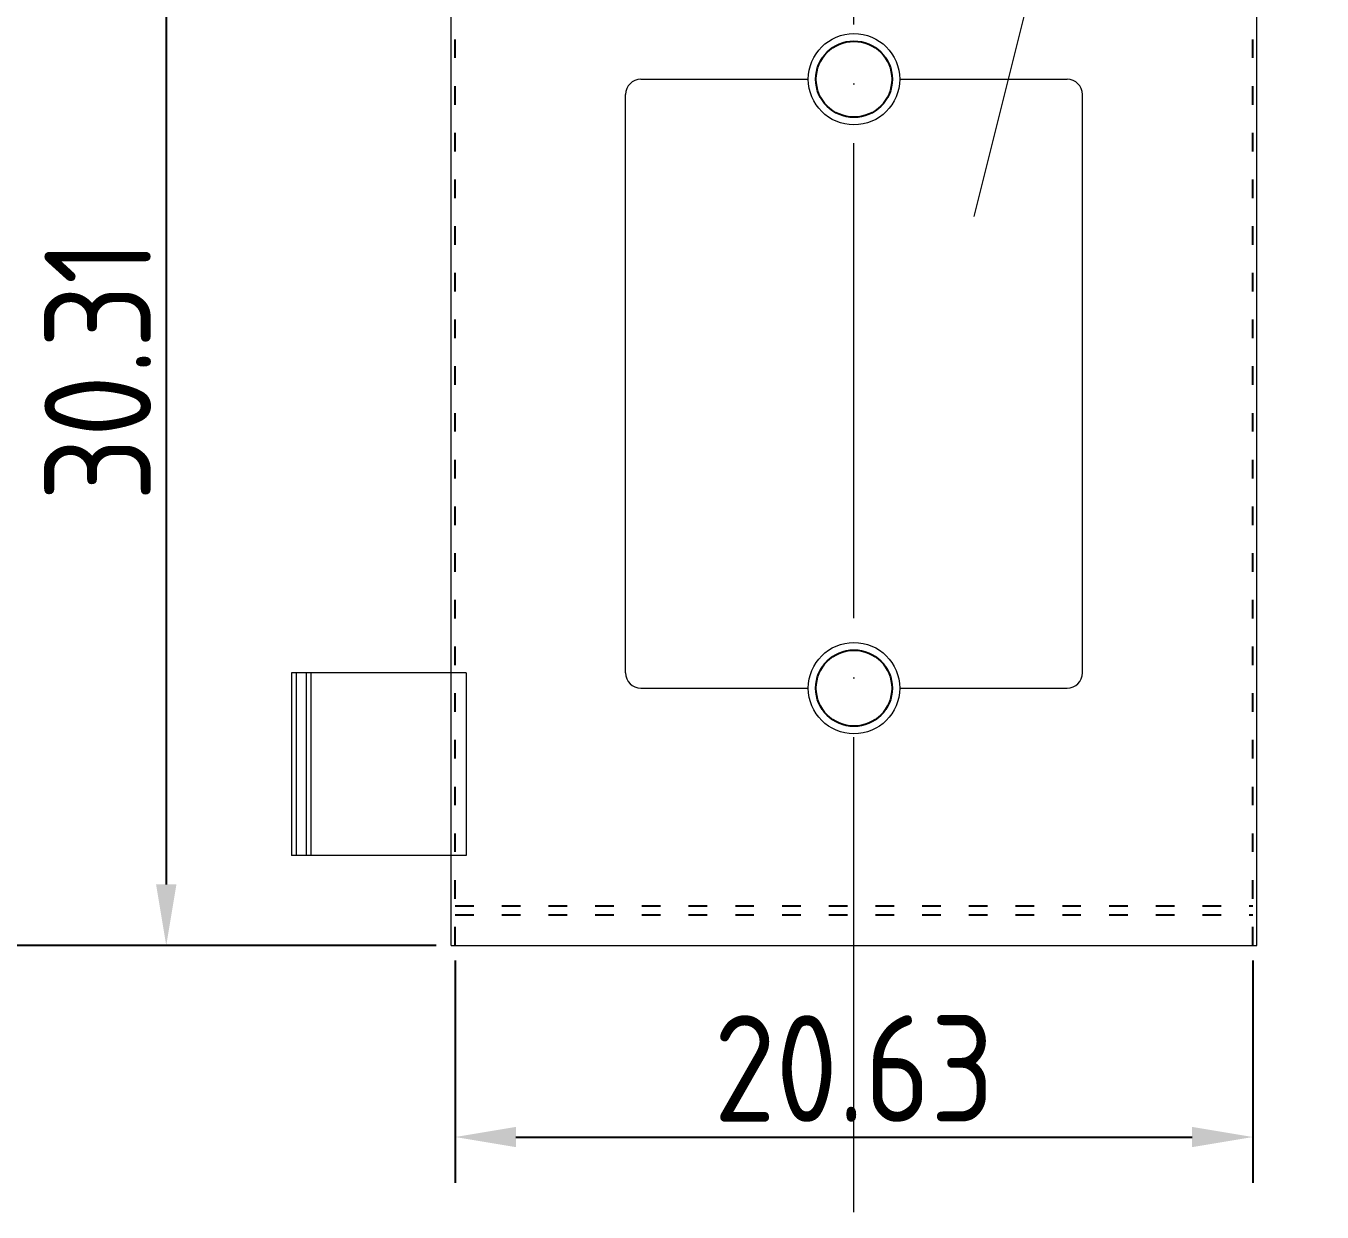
# Model space of a CAD drawing. Header units: millimetres. Extents: x 104833 to 218395, y -330386 to -125668.
# Drawn here: x 105708 to 106559, y -127852 to -127072 of the extents above; entities that cross this region are included whole.
import ezdxf

# ---------------------------------------------------------------- set-up
doc = ezdxf.new("R2010")
doc.units = ezdxf.units.MM
doc.header["$LTSCALE"] = 13
for name, pattern in [('1 实线', [0]), ('ACAD_ISO02W100', [15, 12, -3]), ('ACAD_ISO03W100', [1.18, 0.47, -0.71]), ('ACAD_ISO04W100', [30, 24, -3, 0, -3]), ('CENTER', [50.8, 31.75, -6.35, 6.35, -6.35])]:
    doc.linetypes.add(name, pattern=pattern)
doc.layers.get('0').update_dxf_attribs({"color": 1, "linetype": 'CENTER'})
doc.layers.add('标注、文本', color=3, linetype='Continuous', lineweight=25)
doc.layers.add('铁心', color=3, linetype='Continuous', lineweight=0)
doc.layers.add('粗实线', color=4, linetype='Continuous')
doc.styles.get("Standard").update_dxf_attribs({"font": 'gbenor.shx', "bigfont": 'gbcbig.shx'})
doc.dimstyles.new('1-15', dxfattribs={"dimscale": 20, "dimtxt": 3.5, "dimasz": 2, "dimexe": 1.5, "dimexo": 0.5, "dimgap": 0.5, "dimtad": 1, "dimtoh": 1, "dimdec": 1, "dimdsep": 46, "dimtxsty": 'Standard', "dimcen": 2.5, "dimclrd": 3, "dimclre": 3, "dimclrt": 3, "dimadec": 0, "dimazin": 2, "dimtfac": 1, "dimtdec": 1, "dimtmove": 0, "dimatfit": 2, "dimfxl": 1, "dimarcsym": 0})

# ---------------------------------------------------------------- blocks, each defined once
blk = doc.blocks.new('*D520')
at = {"layer": 'Defpoints', "color": 0, "transparency": 16777216}
for p in [(105689.17, -126637.02), (106203.41, -126637.02), (105987.16, -127676.33)]:
    blk.add_point(p, dxfattribs=at)
at = {"layer": '标注、文本', "color": 3, "lineweight": -2, "transparency": 16777216}
for p, q in [((106193.41, -126637.02), (105659.17, -126637.02)), ((105689.17, -127636.33), (105689.17, -126677.02)), ((105977.16, -127676.33), (105659.17, -127676.33))]:
    blk.add_line(p, q, dxfattribs=at)
at = {"layer": '标注、文本', "color": 3, "transparency": 16777216}
for points in [[(105682.5, -126677.02), (105695.83, -126677.02), (105689.17, -126637.02)], [(105682.5, -127636.33), (105695.83, -127636.33), (105689.17, -127676.33)]]:
    blk.add_solid(points, dxfattribs=at)
at = {"layer": '标注、文本', "color": 3, "transparency": 16777216, "insert": (105644.17, -127156.68), "char_height": 70, "attachment_point": 5, "rotation": 90}
blk.add_mtext('40.16', dxfattribs=at)
blk = doc.blocks.new('*D518')
at = {"layer": 'Defpoints', "color": 0, "transparency": 16777216}
for p in [(105989.66, -127676.33), (106513.66, -127676.33), (106513.66, -127802.21)]:
    blk.add_point(p, dxfattribs=at)
at = {"layer": '标注、文本', "color": 3, "lineweight": -2, "transparency": 16777216}
for p, q in [((105989.66, -127686.33), (105989.66, -127832.21)), ((106513.66, -127686.33), (106513.66, -127832.21)), ((106029.66, -127802.21), (106473.66, -127802.21))]:
    blk.add_line(p, q, dxfattribs=at)
at = {"layer": '标注、文本', "color": 3, "transparency": 16777216}
for points in [[(106029.66, -127795.54), (106029.66, -127808.88), (105989.66, -127802.21)], [(106473.66, -127795.54), (106473.66, -127808.88), (106513.66, -127802.21)]]:
    blk.add_solid(points, dxfattribs=at)
at = {"layer": '标注、文本', "color": 3, "transparency": 16777216, "insert": (106251.66, -127757.21), "char_height": 70, "attachment_point": 5}
blk.add_mtext('20.63', dxfattribs=at)
blk = doc.blocks.new('*D521')
at = {"layer": 'Defpoints', "color": 0, "transparency": 16777216}
for p in [(105987.16, -126920.33), (105799.97, -127676.33), (105987.16, -127676.33)]:
    blk.add_point(p, dxfattribs=at)
at = {"layer": '标注、文本', "color": 3, "lineweight": -2, "transparency": 16777216}
for p, q in [((105977.16, -126920.33), (105769.97, -126920.33)), ((105799.97, -126960.33), (105799.97, -127636.33)), ((105977.16, -127676.33), (105769.97, -127676.33))]:
    blk.add_line(p, q, dxfattribs=at)
at = {"layer": '标注、文本', "color": 3, "transparency": 16777216}
for points in [[(105793.3, -126960.33), (105806.64, -126960.33), (105799.97, -126920.33)], [(105793.3, -127636.33), (105806.64, -127636.33), (105799.97, -127676.33)]]:
    blk.add_solid(points, dxfattribs=at)
at = {"layer": '标注、文本', "color": 3, "transparency": 16777216, "insert": (105754.97, -127298.33), "char_height": 70, "attachment_point": 5, "rotation": 90}
blk.add_mtext('30.31', dxfattribs=at)

msp = doc.modelspace()

# ---------------------------------------------------------------- linework, layer by layer
at = {"color": 7, "linetype": '1 实线', "lineweight": 0}
for p, q in [((105987.16, -127676.33), (105987.16, -126947.2)), ((106516.16, -127676.33), (106516.16, -126947.2)), ((106111.66, -127107.35), (106221.66, -127107.35)), ((106281.66, -127107.35), (106391.66, -127107.35)), ((106101.66, -127497.35), (106101.66, -127117.35)), ((106401.66, -127497.35), (106401.66, -127117.35)), ((105996.94, -127497.33), (105882.25, -127497.33)), ((105882.25, -127497.33), (105882.25, -127617.33)), ((105996.94, -127497.33), (105996.94, -127617.33)), ((106111.66, -127507.35), (106221.66, -127507.35)), ((106281.66, -127507.35), (106391.66, -127507.35)), ((105996.94, -127617.33), (105882.25, -127617.33)), ((105987.16, -127676.33), (106516.16, -127676.33))]:
    msp.add_line(p, q, dxfattribs=at)
for centre in [(106251.66, -127107.35), (106251.66, -127507.35)]:
    msp.add_circle(centre, 30, dxfattribs=at)
for centre, start, end in [((106111.66, -127117.35), 90, 180), ((106391.66, -127117.35), 0, 90), ((106111.66, -127497.35), 180, 270), ((106391.66, -127497.35), 270, 0)]:
    msp.add_arc(centre, 10, start, end, dxfattribs=at)
at = {"layer": '标注、文本', "color": 1, "linetype": 'ACAD_ISO04W100', "lineweight": 15}
msp.add_line((106251.66, -127851.52), (106251.66, -126809.86), dxfattribs=at)
at = {"layer": '标注、文本', "color": 2, "linetype": 'ACAD_ISO02W100', "lineweight": 13}
for p, q in [((105885.25, -127497.33), (105885.25, -127617.33)), ((105891.94, -127497.33), (105891.94, -127617.33)), ((105894.94, -127497.33), (105894.94, -127617.33))]:
    msp.add_line(p, q, dxfattribs=at)
at = {"layer": '标注、文本'}
for centre in [(106251.66, -127107.35), (106251.66, -127507.35)]:
    msp.add_circle(centre, 25, dxfattribs=at)
at = {"layer": '粗实线', "color": 2, "linetype": 'ACAD_ISO03W100', "ltscale": 2}
for p, q in [((105989.66, -127676.33), (105989.66, -126947.2)), ((106513.66, -127676.33), (106513.66, -126947.2)), ((105989.66, -127650.33), (106513.66, -127650.33)), ((105989.66, -127656.33), (106513.66, -127656.33))]:
    msp.add_line(p, q, dxfattribs=at)
at = {"layer": '铁心'}
msp.add_lwpolyline([(106330.6, -127197.56), (106559.08, -126282.83), (106559.08, -126282.83)], dxfattribs=at)

# ---------------------------------------------------------------- dimensions: what is measured, and where the dimension line sits
at = {"layer": '标注、文本'}
for base, p1, p2, text, picture, middle in [((105689.17, -126637.02), (105987.16, -127676.33), (106203.41, -126637.02), '40.16', '*D520', (105644.17, -127156.68)), ((105799.97, -127676.33), (105987.16, -126920.33), (105987.16, -127676.33), '30.31', '*D521', (105754.97, -127298.33))]:
    dim = msp.add_linear_dim(base=base, p1=p1, p2=p2, angle=90, text=text, dimstyle='1-15', dxfattribs=at)
    dim.commit()
    dim.dimension.update_dxf_attribs({"geometry": picture, "text_midpoint": middle})
dim = msp.add_linear_dim(base=(106513.66, -127802.21), p1=(105989.66, -127676.33), p2=(106513.66, -127676.33), text='20.63', dimstyle='1-15', dxfattribs=at)
dim.commit()
dim.dimension.update_dxf_attribs({"geometry": '*D518', "text_midpoint": (106251.66, -127757.21)})

doc.saveas('drawing.dxf')
